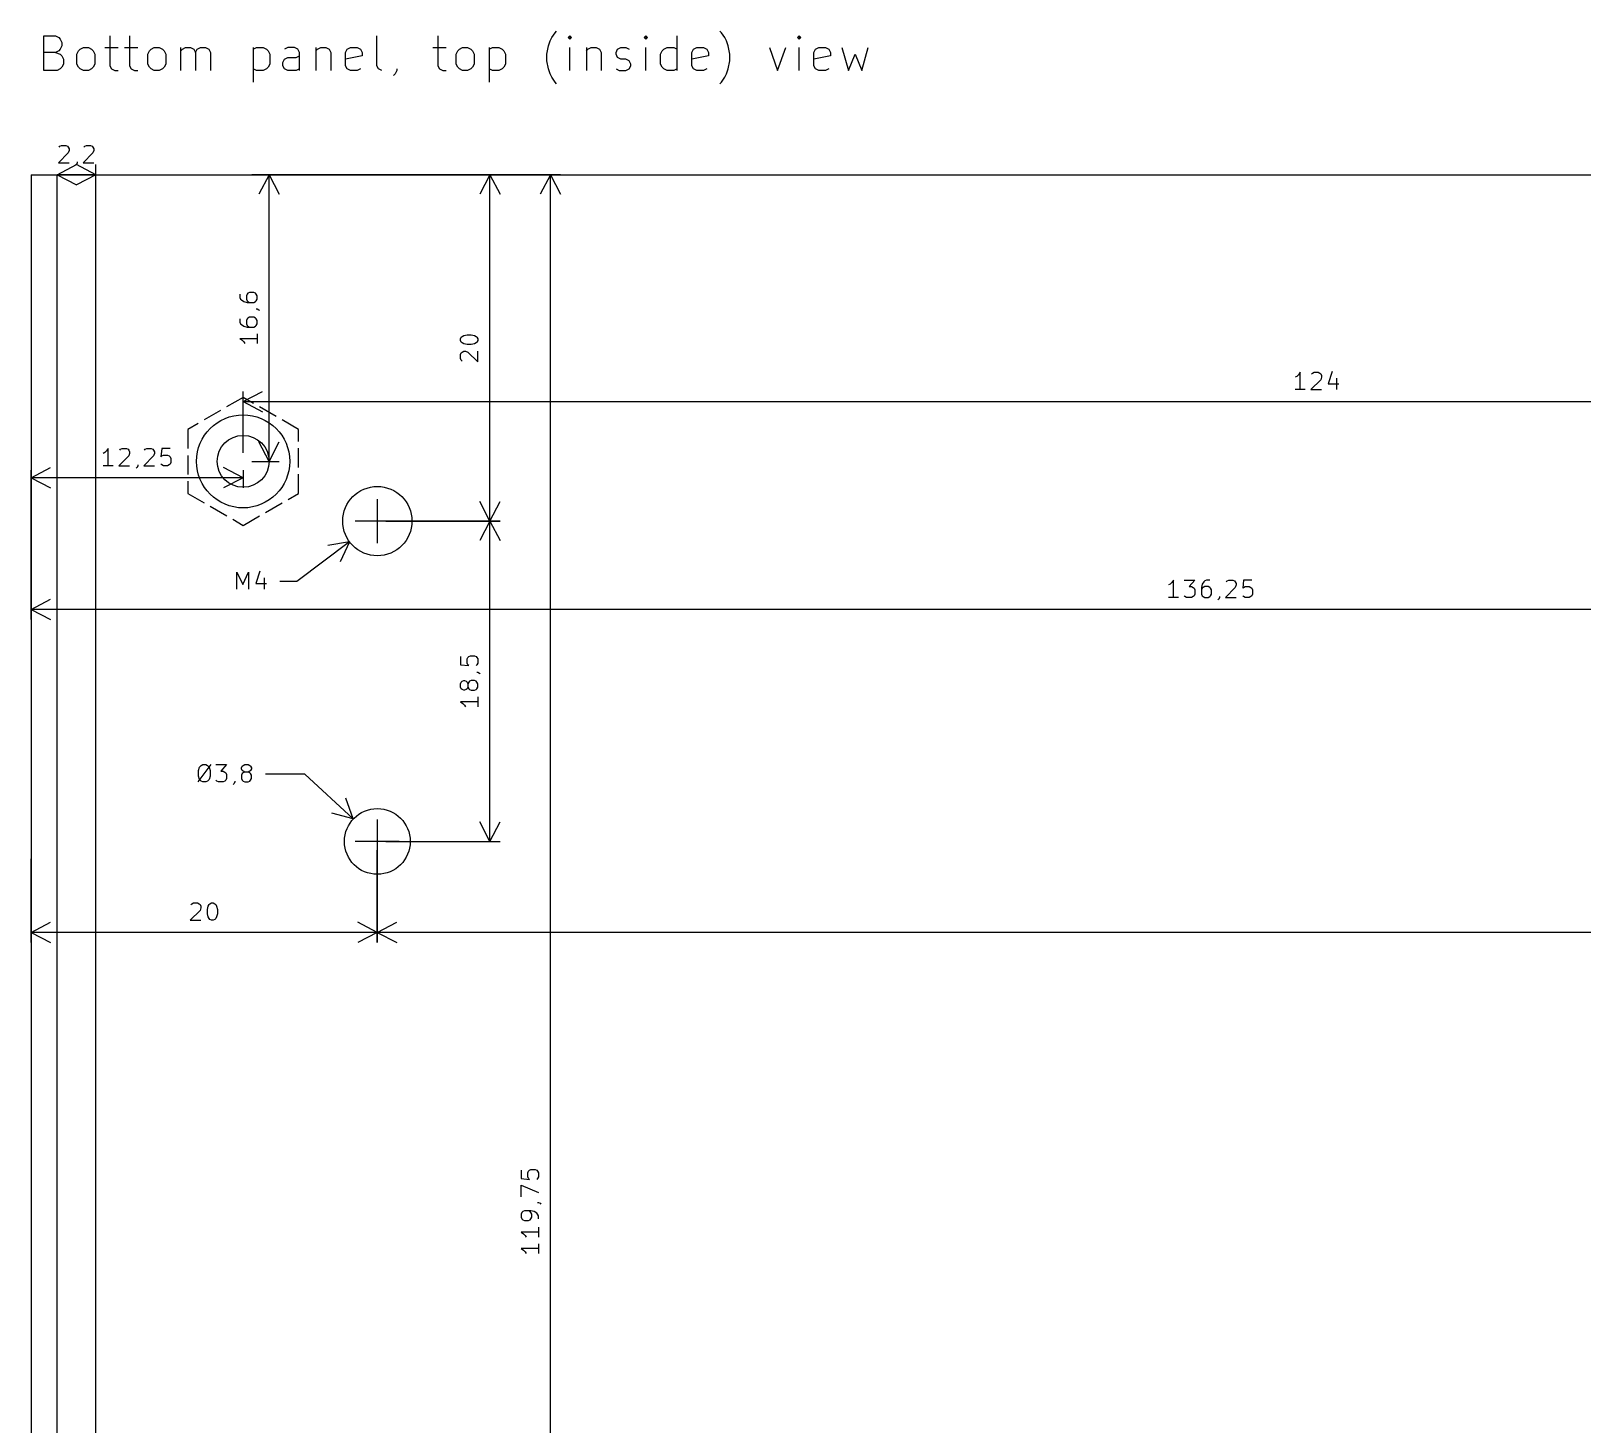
# Model space of a CAD drawing. Header units: millimetres. Extents: x 183 to 663, y -184 to 161.
# Drawn here: x 293.5 to 383.1, y -10.7 to 69.8 of the extents above; entities that cross this region are included whole.
import ezdxf

# ---------------------------------------------------------------- set-up
doc = ezdxf.new("R2010")
doc.units = ezdxf.units.MM
doc.layers.add('User.3', color=254, linetype='CONTINUOUS', true_color=0xb4dbd2)
doc.layers.add('User.4', color=57, linetype='CONTINUOUS', true_color=0x484848)

msp = doc.modelspace()

# ---------------------------------------------------------------- linework, layer by layer
at = {"layer": 'User.3', "linetype": 'CONTINUOUS'}
for p, q in [((294.239347, 67.515561), (294.239347, 69.515561)), ((294.239347, 69.515561), (294.906014, 69.515561)), ((294.906014, 69.515561), (295.09649, 69.420323)), ((295.09649, 69.420323), (295.191728, 69.325085)), ((295.191728, 69.325085), (295.286966, 69.134609)), ((295.286966, 69.134609), (295.286966, 68.944133)), ((298.048871, 69.515561), (298.048871, 67.801276)), ((299.191728, 69.515561), (299.191728, 67.801276)), ((313.477444, 67.801276), (313.477444, 69.515561)), ((317.001254, 69.515561), (317.001254, 67.801276)), ((323.382207, 68.944133), (323.477445, 69.229847)), ((323.477445, 69.229847), (323.572683, 69.420323)), ((323.572683, 69.420323), (323.763159, 69.706038)), ((323.763159, 69.706038), (323.858398, 69.801276)), ((324.620302, 69.515561), (324.525064, 69.420323)), ((324.525064, 69.420323), (324.620302, 69.325085)), ((324.71554, 69.420323), (324.620302, 69.515561)), ((324.620302, 69.515561), (324.620302, 69.325085)), ((324.620302, 69.325085), (324.71554, 69.420323)), ((329.001255, 69.515561), (328.906017, 69.420323)), ((328.906017, 69.420323), (329.001255, 69.325085)), ((329.096493, 69.420323), (329.001255, 69.515561)), ((329.001255, 69.515561), (329.001255, 69.325085)), ((329.001255, 69.325085), (329.096493, 69.420323)), ((330.810779, 67.515561), (330.810779, 69.515561)), ((333.382208, 69.706038), (333.28697, 69.801276)), ((333.572684, 69.420323), (333.382208, 69.706038)), ((333.667922, 69.229847), (333.572684, 69.420323)), ((333.76316, 68.944133), (333.667922, 69.229847)), ((337.858399, 69.515561), (337.763161, 69.420323)), ((337.763161, 69.420323), (337.858399, 69.325085)), ((337.953637, 69.420323), (337.858399, 69.515561)), ((337.858399, 69.515561), (337.858399, 69.325085)), ((337.858399, 69.325085), (337.953637, 69.420323)), ((294.906014, 68.56318), (294.239347, 68.56318)), ((295.09649, 68.658419), (294.906014, 68.56318)), ((294.906014, 68.56318), (295.191728, 68.467942)), ((295.191728, 68.753657), (295.09649, 68.658419)), ((295.286966, 68.944133), (295.191728, 68.753657)), ((295.191728, 68.467942), (295.286966, 68.372704)), ((295.286966, 68.372704), (295.382204, 68.182228)), ((295.382204, 68.182228), (295.382204, 67.896514)), ((296.144109, 68.467942), (296.239347, 68.658419)), ((296.144109, 67.896514), (296.144109, 68.467942)), ((296.239347, 68.658419), (296.334585, 68.753657)), ((296.334585, 68.753657), (296.525061, 68.848895)), ((296.525061, 68.848895), (296.810776, 68.848895)), ((296.810776, 68.848895), (297.001252, 68.753657)), ((297.001252, 68.753657), (297.09649, 68.658419)), ((297.09649, 68.658419), (297.191728, 68.467942)), ((297.191728, 68.467942), (297.191728, 67.896514)), ((297.763157, 68.848895), (298.525061, 68.848895)), ((298.906014, 68.848895), (299.667918, 68.848895)), ((300.239347, 68.467942), (300.334585, 68.658419)), ((300.239347, 67.896514), (300.239347, 68.467942)), ((300.334585, 68.658419), (300.429823, 68.753657)), ((300.429823, 68.753657), (300.620299, 68.848895)), ((300.620299, 68.848895), (300.906014, 68.848895)), ((300.906014, 68.848895), (301.09649, 68.753657)), ((301.09649, 68.753657), (301.191728, 68.658419)), ((301.191728, 68.658419), (301.286966, 68.467942)), ((301.286966, 68.467942), (301.286966, 67.896514)), ((302.144109, 67.515561), (302.144109, 68.848895)), ((302.144109, 68.658419), (302.239347, 68.753657)), ((302.239347, 68.753657), (302.429823, 68.848895)), ((302.429823, 68.848895), (302.715538, 68.848895)), ((302.715538, 68.848895), (302.906014, 68.753657)), ((302.906014, 68.753657), (303.001252, 68.56318)), ((303.001252, 68.56318), (303.09649, 68.753657)), ((303.001252, 68.56318), (303.001252, 67.515561)), ((303.09649, 68.753657), (303.286966, 68.848895)), ((303.286966, 68.848895), (303.57268, 68.848895)), ((303.57268, 68.848895), (303.763157, 68.753657)), ((303.763157, 68.753657), (303.858395, 68.56318)), ((303.858395, 68.56318), (303.858395, 67.515561)), ((306.334586, 68.848895), (306.334586, 66.848895)), ((306.334586, 68.753657), (306.525062, 68.848895)), ((306.525062, 68.848895), (306.906015, 68.848895)), ((306.906015, 68.848895), (307.096491, 68.753657)), ((307.096491, 68.753657), (307.191729, 68.658419)), ((307.191729, 68.658419), (307.286967, 68.467942)), ((307.286967, 68.467942), (307.286967, 67.896514)), ((308.048872, 67.991752), (308.14411, 68.182228)), ((308.334586, 68.848895), (308.14411, 68.753657)), ((308.14411, 68.182228), (308.334586, 68.277466)), ((308.715539, 68.848895), (308.334586, 68.848895)), ((308.334586, 68.277466), (308.810777, 68.277466)), ((308.906015, 68.753657), (308.715539, 68.848895)), ((308.810777, 68.277466), (309.001253, 68.372704)), ((309.001253, 68.56318), (308.906015, 68.753657)), ((309.001253, 67.515561), (309.001253, 68.56318)), ((309.953634, 68.848895), (309.953634, 67.515561)), ((309.953634, 68.658419), (310.048872, 68.753657)), ((310.048872, 68.753657), (310.239348, 68.848895)), ((310.239348, 68.848895), (310.525063, 68.848895)), ((310.525063, 68.848895), (310.715539, 68.753657)), ((310.715539, 68.753657), (310.810777, 68.56318)), ((310.810777, 68.56318), (310.810777, 67.515561)), ((311.66792, 68.56318), (311.763158, 68.753657)), ((311.66792, 67.801276), (311.66792, 68.56318)), ((312.620301, 68.372704), (311.66792, 68.182228)), ((311.763158, 68.753657), (311.953634, 68.848895)), ((311.953634, 68.848895), (312.334587, 68.848895)), ((312.334587, 68.848895), (312.525063, 68.753657)), ((312.525063, 68.753657), (312.620301, 68.56318)), ((312.620301, 68.56318), (312.620301, 68.372704)), ((316.71554, 68.848895), (317.477444, 68.848895)), ((318.048873, 68.467942), (318.144111, 68.658419)), ((318.048873, 67.896514), (318.048873, 68.467942)), ((318.144111, 68.658419), (318.239349, 68.753657)), ((318.239349, 68.753657), (318.429825, 68.848895)), ((318.429825, 68.848895), (318.71554, 68.848895)), ((318.71554, 68.848895), (318.906016, 68.753657)), ((318.906016, 68.753657), (319.001254, 68.658419)), ((319.001254, 68.658419), (319.096492, 68.467942)), ((319.096492, 68.467942), (319.096492, 67.896514)), ((319.953635, 68.848895), (319.953635, 66.848895)), ((319.953635, 68.753657), (320.144111, 68.848895)), ((320.144111, 68.848895), (320.525064, 68.848895)), ((320.525064, 68.848895), (320.71554, 68.753657)), ((320.71554, 68.753657), (320.810778, 68.658419)), ((320.810778, 68.658419), (320.906016, 68.467942)), ((320.906016, 68.467942), (320.906016, 67.896514)), ((323.286969, 68.467942), (323.382207, 68.944133)), ((323.286969, 68.08699), (323.286969, 68.467942)), ((324.620302, 67.515561), (324.620302, 68.848895)), ((325.572683, 68.848895), (325.572683, 67.515561)), ((325.572683, 68.658419), (325.667921, 68.753657)), ((325.667921, 68.753657), (325.858397, 68.848895)), ((325.858397, 68.848895), (326.144112, 68.848895)), ((326.144112, 68.848895), (326.334588, 68.753657)), ((326.334588, 68.753657), (326.429826, 68.56318)), ((326.429826, 68.56318), (326.429826, 67.515561)), ((327.286969, 68.56318), (327.382207, 68.753657)), ((327.286969, 68.467942), (327.286969, 68.56318)), ((327.382207, 68.277466), (327.286969, 68.467942)), ((327.382207, 68.753657), (327.572683, 68.848895)), ((327.572683, 68.182228), (327.382207, 68.277466)), ((327.572683, 68.848895), (327.858397, 68.848895)), ((327.858397, 68.182228), (327.572683, 68.182228)), ((327.858397, 68.848895), (328.048874, 68.753657)), ((328.048874, 68.08699), (327.858397, 68.182228)), ((329.001255, 67.515561), (329.001255, 68.848895)), ((329.858398, 68.467942), (329.953636, 68.658419)), ((329.858398, 67.896514), (329.858398, 68.467942)), ((329.953636, 68.658419), (330.048874, 68.753657)), ((330.048874, 68.753657), (330.23935, 68.848895)), ((330.23935, 68.848895), (330.620303, 68.848895)), ((330.620303, 68.848895), (330.810779, 68.753657)), ((331.667922, 68.56318), (331.76316, 68.753657)), ((331.667922, 67.801276), (331.667922, 68.56318)), ((332.620303, 68.372704), (331.667922, 68.182228)), ((331.76316, 68.753657), (331.953636, 68.848895)), ((331.953636, 68.848895), (332.334589, 68.848895)), ((332.334589, 68.848895), (332.525065, 68.753657)), ((332.525065, 68.753657), (332.620303, 68.56318)), ((332.620303, 68.56318), (332.620303, 68.372704)), ((333.858398, 68.467942), (333.76316, 68.944133)), ((333.858398, 68.08699), (333.858398, 68.467942)), ((336.144113, 68.848895), (336.620303, 67.515561)), ((336.620303, 67.515561), (337.096494, 68.848895)), ((337.858399, 67.515561), (337.858399, 68.848895)), ((338.715542, 68.56318), (338.81078, 68.753657)), ((338.715542, 67.801276), (338.715542, 68.56318)), ((339.667923, 68.372704), (338.715542, 68.182228)), ((338.81078, 68.753657), (339.001256, 68.848895)), ((339.001256, 68.848895), (339.382209, 68.848895)), ((339.382209, 68.848895), (339.572685, 68.753657)), ((339.572685, 68.753657), (339.667923, 68.56318)), ((339.667923, 68.56318), (339.667923, 68.372704)), ((340.33459, 68.848895), (340.715542, 67.515561)), ((340.715542, 67.515561), (341.096495, 68.467942)), ((341.096495, 68.467942), (341.477447, 67.515561)), ((341.477447, 67.515561), (341.858399, 68.848895)), ((295.001252, 67.515561), (294.239347, 67.515561)), ((295.191728, 67.6108), (295.001252, 67.515561)), ((295.286966, 67.706038), (295.191728, 67.6108)), ((295.382204, 67.896514), (295.286966, 67.706038)), ((296.239347, 67.706038), (296.144109, 67.896514)), ((296.334585, 67.6108), (296.239347, 67.706038)), ((296.525061, 67.515561), (296.334585, 67.6108)), ((296.810776, 67.515561), (296.525061, 67.515561)), ((297.001252, 67.6108), (296.810776, 67.515561)), ((297.09649, 67.706038), (297.001252, 67.6108)), ((297.191728, 67.896514), (297.09649, 67.706038)), ((298.048871, 67.801276), (298.144109, 67.6108)), ((298.144109, 67.6108), (298.334585, 67.515561)), ((298.334585, 67.515561), (298.525061, 67.515561)), ((299.191728, 67.801276), (299.286966, 67.6108)), ((299.286966, 67.6108), (299.477442, 67.515561)), ((299.477442, 67.515561), (299.667918, 67.515561)), ((300.334585, 67.706038), (300.239347, 67.896514)), ((300.429823, 67.6108), (300.334585, 67.706038)), ((300.620299, 67.515561), (300.429823, 67.6108)), ((300.906014, 67.515561), (300.620299, 67.515561)), ((301.09649, 67.6108), (300.906014, 67.515561)), ((301.191728, 67.706038), (301.09649, 67.6108)), ((301.286966, 67.896514), (301.191728, 67.706038)), ((306.525062, 67.515561), (306.334586, 67.6108)), ((306.906015, 67.515561), (306.525062, 67.515561)), ((307.096491, 67.6108), (306.906015, 67.515561)), ((307.191729, 67.706038), (307.096491, 67.6108)), ((307.286967, 67.896514), (307.191729, 67.706038)), ((308.048872, 67.801276), (308.048872, 67.991752)), ((308.14411, 67.6108), (308.048872, 67.801276)), ((308.334586, 67.515561), (308.14411, 67.6108)), ((308.810777, 67.515561), (308.334586, 67.515561)), ((309.001253, 67.6108), (308.810777, 67.515561)), ((311.763158, 67.6108), (311.66792, 67.801276)), ((311.953634, 67.515561), (311.763158, 67.6108)), ((312.334587, 67.515561), (311.953634, 67.515561)), ((312.525063, 67.6108), (312.334587, 67.515561)), ((313.572682, 67.6108), (313.477444, 67.801276)), ((313.763158, 67.515561), (313.572682, 67.6108)), ((314.525063, 67.325085), (314.429825, 67.229847)), ((314.620301, 67.515561), (314.525063, 67.325085)), ((314.620301, 67.6108), (314.620301, 67.515561)), ((317.001254, 67.801276), (317.096492, 67.6108)), ((317.096492, 67.6108), (317.286968, 67.515561)), ((317.286968, 67.515561), (317.477444, 67.515561)), ((318.144111, 67.706038), (318.048873, 67.896514)), ((318.239349, 67.6108), (318.144111, 67.706038)), ((318.429825, 67.515561), (318.239349, 67.6108)), ((318.71554, 67.515561), (318.429825, 67.515561)), ((318.906016, 67.6108), (318.71554, 67.515561)), ((319.001254, 67.706038), (318.906016, 67.6108)), ((319.096492, 67.896514), (319.001254, 67.706038)), ((320.144111, 67.515561), (319.953635, 67.6108)), ((320.525064, 67.515561), (320.144111, 67.515561)), ((320.71554, 67.6108), (320.525064, 67.515561)), ((320.810778, 67.706038), (320.71554, 67.6108)), ((320.906016, 67.896514), (320.810778, 67.706038)), ((323.382207, 67.6108), (323.286969, 68.08699)), ((323.477445, 67.325085), (323.382207, 67.6108)), ((323.572683, 67.134609), (323.477445, 67.325085)), ((327.286969, 67.6108), (327.477445, 67.515561)), ((327.477445, 67.515561), (327.858397, 67.515561)), ((327.858397, 67.515561), (328.048874, 67.6108)), ((328.144112, 67.896514), (328.048874, 68.08699)), ((328.048874, 67.6108), (328.144112, 67.801276)), ((328.144112, 67.801276), (328.144112, 67.896514)), ((329.953636, 67.706038), (329.858398, 67.896514)), ((330.048874, 67.6108), (329.953636, 67.706038)), ((330.23935, 67.515561), (330.048874, 67.6108)), ((330.620303, 67.515561), (330.23935, 67.515561)), ((330.810779, 67.6108), (330.620303, 67.515561)), ((331.76316, 67.6108), (331.667922, 67.801276)), ((331.953636, 67.515561), (331.76316, 67.6108)), ((332.334589, 67.515561), (331.953636, 67.515561)), ((332.525065, 67.6108), (332.334589, 67.515561)), ((333.572684, 67.134609), (333.667922, 67.325085)), ((333.667922, 67.325085), (333.76316, 67.6108)), ((333.76316, 67.6108), (333.858398, 68.08699)), ((338.81078, 67.6108), (338.715542, 67.801276)), ((339.001256, 67.515561), (338.81078, 67.6108)), ((339.382209, 67.515561), (339.001256, 67.515561)), ((339.572685, 67.6108), (339.382209, 67.515561)), ((323.763159, 66.848895), (323.572683, 67.134609)), ((323.858398, 66.753657), (323.763159, 66.848895)), ((333.28697, 66.753657), (333.382208, 66.848895)), ((333.382208, 66.848895), (333.572684, 67.134609)), ((295.648809, 62.766609), (295.077381, 62.19518)), ((295.125, 63.099942), (295.172619, 63.147561)), ((295.172619, 63.147561), (295.267857, 63.19518)), ((295.267857, 63.19518), (295.505952, 63.19518)), ((295.505952, 63.19518), (295.60119, 63.147561)), ((295.60119, 63.147561), (295.648809, 63.099942)), ((295.648809, 63.099942), (295.696428, 63.004704)), ((295.696428, 62.909466), (295.648809, 62.766609)), ((295.696428, 63.004704), (295.696428, 62.909466)), ((297.07738, 62.766609), (296.505952, 62.19518)), ((296.553571, 63.099942), (296.60119, 63.147561)), ((296.60119, 63.147561), (296.696428, 63.19518)), ((296.696428, 63.19518), (296.934523, 63.19518)), ((296.934523, 63.19518), (297.029761, 63.147561)), ((297.029761, 63.147561), (297.07738, 63.099942)), ((297.07738, 63.099942), (297.124999, 63.004704)), ((297.124999, 62.909466), (297.07738, 62.766609)), ((297.124999, 63.004704), (297.124999, 62.909466)), ((295, 61.5), (296.126504, 62.086421)), ((295.077381, 62.19518), (295.696428, 62.19518)), ((296.125, 62.099942), (296.077381, 62.052323)), ((297.25, 61.5), (296.123496, 62.086421)), ((296.172619, 62.19518), (296.125, 62.099942)), ((296.172619, 62.2428), (296.172619, 62.19518)), ((296.505952, 62.19518), (297.124999, 62.19518)), ((297.25, -175), (297.25, 62.08642)), ((293.5, 61.5), (293.5, -178.5)), ((293.5, 61.5), (549, 61.5)), ((297.25, 61.5), (295, 61.5)), ((295, 61.5), (296.126504, 60.913579)), ((295, -178.5), (295, 61.5)), ((297.25, 61.5), (296.123496, 60.913579)), ((307.83642, 61.5), (306.25, 61.5)), ((324.08642, 61.5), (306.25, 61.5)), ((307.25, 61.5), (306.663579, 60.373496)), ((307.25, 44.95), (307.25, 61.5)), ((307.25, 61.5), (307.836421, 60.373496)), ((320.58642, 61.5), (314, 61.5)), ((320, 61.5), (319.413579, 60.373496)), ((320, 41.5), (320, 61.5)), ((320, 61.5), (320.586421, 60.373496)), ((323.5, 61.5), (322.913579, 60.373496)), ((323.5, -58.25), (323.5, 61.5)), ((323.5, 61.5), (324.086421, 60.373496)), ((306.126247, 54.70119), (306.031009, 54.653571)), ((306.364342, 54.70119), (306.126247, 54.70119)), ((306.45958, 54.653571), (306.364342, 54.70119)), ((305.554819, 54.605952), (305.554819, 54.415476)), ((305.554819, 54.415476), (305.602438, 54.320238)), ((305.602438, 54.320238), (305.650057, 54.272619)), ((305.650057, 54.272619), (305.792914, 54.177381)), ((305.792914, 54.177381), (305.98339, 54.129762)), ((305.98339, 54.605952), (305.935771, 54.510714)), ((305.935771, 54.510714), (305.935771, 54.320238)), ((305.935771, 54.320238), (305.98339, 54.225)), ((306.031009, 54.653571), (305.98339, 54.605952)), ((305.98339, 54.225), (306.031009, 54.177381)), ((305.98339, 54.129762), (306.364342, 54.129762)), ((306.031009, 54.177381), (306.126247, 54.129762)), ((306.364342, 54.129762), (306.45958, 54.177381)), ((306.5072, 54.605952), (306.45958, 54.653571)), ((306.45958, 54.177381), (306.5072, 54.225)), ((306.554819, 54.510714), (306.5072, 54.605952)), ((306.5072, 54.225), (306.554819, 54.320238)), ((306.554819, 54.320238), (306.554819, 54.510714)), ((305.554819, 53.177381), (305.554819, 52.986905)), ((305.554819, 52.986905), (305.602438, 52.891667)), ((305.602438, 52.891667), (305.650057, 52.844048)), ((305.98339, 53.177381), (305.935771, 53.082143)), ((305.935771, 53.082143), (305.935771, 52.891667)), ((305.935771, 52.891667), (305.98339, 52.796429)), ((306.031009, 53.225), (305.98339, 53.177381)), ((306.126247, 53.272619), (306.031009, 53.225)), ((306.364342, 53.272619), (306.126247, 53.272619)), ((306.45958, 53.225), (306.364342, 53.272619)), ((306.5072, 53.177381), (306.45958, 53.225)), ((306.5072, 53.74881), (306.554819, 53.74881)), ((306.554819, 53.082143), (306.5072, 53.177381)), ((306.5072, 52.796429), (306.554819, 52.891667)), ((306.554819, 53.74881), (306.650057, 53.701191)), ((306.554819, 52.891667), (306.554819, 53.082143)), ((306.650057, 53.701191), (306.697676, 53.653572)), ((306.554819, 52.034524), (305.554819, 52.034524)), ((305.554819, 52.034524), (305.697676, 51.939286)), ((305.650057, 52.844048), (305.792914, 52.74881)), ((305.792914, 52.74881), (305.98339, 52.701191)), ((305.98339, 52.796429), (306.031009, 52.74881)), ((305.98339, 52.701191), (306.364342, 52.701191)), ((306.031009, 52.74881), (306.126247, 52.701191)), ((306.364342, 52.701191), (306.45958, 52.74881)), ((306.45958, 52.74881), (306.5072, 52.796429)), ((306.554819, 52.320238), (306.554819, 51.74881)), ((318.304819, 52.023809), (318.352438, 52.119047)), ((318.304819, 51.928571), (318.304819, 52.023809)), ((318.352438, 52.119047), (318.400057, 52.166666)), ((318.400057, 52.166666), (318.495295, 52.214285)), ((318.495295, 52.214285), (318.685771, 52.261904)), ((318.685771, 52.261904), (318.923866, 52.261904)), ((318.923866, 52.261904), (319.114342, 52.214285)), ((319.114342, 52.214285), (319.20958, 52.166666)), ((319.20958, 52.166666), (319.2572, 52.119047)), ((319.2572, 52.119047), (319.304819, 52.023809)), ((319.304819, 52.023809), (319.304819, 51.928571)), ((305.697676, 51.939286), (305.792914, 51.844048)), ((305.792914, 51.844048), (305.840533, 51.74881)), ((318.352438, 51.833333), (318.304819, 51.928571)), ((318.304819, 51.119047), (318.352438, 51.214285)), ((318.304819, 50.880952), (318.304819, 51.119047)), ((318.400057, 51.785714), (318.352438, 51.833333)), ((318.352438, 51.214285), (318.400057, 51.261904)), ((318.495295, 51.738095), (318.400057, 51.785714)), ((318.400057, 51.261904), (318.495295, 51.309523)), ((318.685771, 51.690476), (318.495295, 51.738095)), ((318.495295, 51.309523), (318.590533, 51.309523)), ((318.590533, 51.309523), (318.73339, 51.261904)), ((318.923866, 51.690476), (318.685771, 51.690476)), ((318.73339, 51.261904), (319.304819, 50.690476)), ((319.114342, 51.738095), (318.923866, 51.690476)), ((319.20958, 51.785714), (319.114342, 51.738095)), ((319.2572, 51.833333), (319.20958, 51.785714)), ((319.304819, 51.928571), (319.2572, 51.833333)), ((319.304819, 50.690476), (319.304819, 51.309523)), ((318.352438, 50.785714), (318.304819, 50.880952)), ((318.400057, 50.738095), (318.352438, 50.785714)), ((366.607143, 49.857085), (366.511905, 49.809466)), ((366.702381, 49.952323), (366.607143, 49.857085)), ((366.797619, 50.09518), (366.702381, 49.952323)), ((366.797619, 49.09518), (366.797619, 50.09518)), ((367.988095, 49.666609), (367.416667, 49.09518)), ((367.464286, 49.999942), (367.511905, 50.047561)), ((367.511905, 50.047561), (367.607143, 50.09518)), ((367.607143, 50.09518), (367.845238, 50.09518)), ((367.845238, 50.09518), (367.940476, 50.047561)), ((367.940476, 50.047561), (367.988095, 49.999942)), ((367.988095, 49.999942), (368.035714, 49.904704)), ((368.035714, 49.809466), (367.988095, 49.666609)), ((368.035714, 49.904704), (368.035714, 49.809466)), ((368.654762, 50.1428), (368.416667, 49.428514)), ((368.416667, 49.428514), (369.035714, 49.428514)), ((368.892857, 49.761847), (368.892857, 49.09518)), ((305.75, 48.645042), (304.797372, 48.095042)), ((305.75, 48.4), (306.876504, 48.986421)), ((305.75, 45.45), (305.75, 48.98642)), ((306.351924, 48.297521), (305.75, 48.645042)), ((367.083333, 49.09518), (366.511905, 49.09518)), ((367.416667, 49.09518), (368.035714, 49.09518)), ((304.450962, 47.895042), (303.498334, 47.345042)), ((305.75, 48.4), (429.75, 48.4)), ((305.75, 48.4), (306.876504, 47.813579)), ((307.650962, 47.547521), (306.698334, 48.097521)), ((303.151924, 47.145042), (302.55, 46.797521)), ((302.55, 46.797521), (302.55, 45.697521)), ((308.95, 46.797521), (307.997372, 47.347521)), ((308.95, 46.102479), (308.95, 46.797521)), ((307.25, 44.95), (306.663579, 46.076504)), ((307.25, 44.95), (307.836421, 46.076504)), ((297.767857, 45.457085), (297.672619, 45.409466)), ((297.863095, 45.552323), (297.767857, 45.457085)), ((297.958333, 45.69518), (297.863095, 45.552323)), ((297.958333, 44.69518), (297.958333, 45.69518)), ((299.148809, 45.266609), (298.577381, 44.69518)), ((298.625, 45.599942), (298.672619, 45.647561)), ((298.672619, 45.647561), (298.767857, 45.69518)), ((298.767857, 45.69518), (299.005952, 45.69518)), ((299.005952, 45.69518), (299.10119, 45.647561)), ((299.10119, 45.647561), (299.148809, 45.599942)), ((299.148809, 45.599942), (299.196428, 45.504704)), ((299.196428, 45.409466), (299.148809, 45.266609)), ((299.196428, 45.504704), (299.196428, 45.409466)), ((300.57738, 45.266609), (300.005952, 44.69518)), ((300.053571, 45.599942), (300.10119, 45.647561)), ((300.10119, 45.647561), (300.196428, 45.69518)), ((300.196428, 45.69518), (300.434523, 45.69518)), ((300.434523, 45.69518), (300.529761, 45.647561)), ((300.529761, 45.647561), (300.57738, 45.599942)), ((300.57738, 45.599942), (300.624999, 45.504704)), ((300.624999, 45.409466), (300.57738, 45.266609)), ((300.624999, 45.504704), (300.624999, 45.409466)), ((301.053571, 45.69518), (301.005952, 45.21899)), ((301.005952, 45.21899), (301.053571, 45.266609)), ((301.529761, 45.69518), (301.053571, 45.69518)), ((301.053571, 45.266609), (301.148809, 45.314228)), ((301.148809, 45.314228), (301.386904, 45.314228)), ((301.386904, 45.314228), (301.482142, 45.266609)), ((301.482142, 45.266609), (301.529761, 45.21899)), ((301.529761, 45.21899), (301.57738, 45.123752)), ((301.57738, 44.885657), (301.529761, 44.790419)), ((301.57738, 45.123752), (301.57738, 44.885657)), ((302.55, 45.297521), (302.55, 44.197521)), ((306.25, 44.95), (307.83642, 44.95)), ((308.95, 44.602479), (308.95, 45.702479)), ((293.5, 44), (294.626504, 44.586421)), ((293.5, 43.41358), (293.5, 44.45)), ((293.5, 35.81358), (293.5, 44.45)), ((305.75, 44), (293.5, 44)), ((293.5, 44), (294.626504, 43.413579)), ((298.244047, 44.69518), (297.672619, 44.69518)), ((298.577381, 44.69518), (299.196428, 44.69518)), ((299.625, 44.599942), (299.577381, 44.552323)), ((299.672619, 44.69518), (299.625, 44.599942)), ((299.672619, 44.7428), (299.672619, 44.69518)), ((300.005952, 44.69518), (300.624999, 44.69518)), ((301.053571, 44.7428), (301.005952, 44.790419)), ((301.148809, 44.69518), (301.053571, 44.7428)), ((301.386904, 44.69518), (301.148809, 44.69518)), ((301.482142, 44.7428), (301.386904, 44.69518)), ((301.529761, 44.790419), (301.482142, 44.7428)), ((305.75, 44), (304.623496, 44.586421)), ((305.75, 44), (304.623496, 43.413579)), ((305.75, 44.45), (305.75, 43.41358)), ((308.95, 43.102479), (308.95, 44.202479)), ((302.55, 43.797521), (302.55, 43.102479)), ((302.55, 43.102479), (303.502628, 42.552479)), ((308.348076, 42.754958), (308.95, 43.102479)), ((303.849038, 42.352479), (304.801666, 41.802479)), ((307.049038, 42.004958), (308.001666, 42.554958)), ((313.5, 42.77), (313.5, 40.23)), ((320, 41.5), (319.413579, 42.626504)), ((320, 41.5), (320.586421, 42.626504)), ((305.148076, 41.602479), (305.75, 41.254958)), ((305.75, 41.254958), (306.702628, 41.804958)), ((314.77, 41.5), (312.23, 41.5)), ((320.58642, 41.5), (314, 41.5)), ((314, 41.5), (320.58642, 41.5)), ((320, 41.5), (319.413579, 40.373496)), ((320, 23), (320, 41.5)), ((320, 41.5), (320.586421, 40.373496)), ((311.9, 40.3), (308.852, 38.014)), ((311.9, 40.3), (310.646945, 40.093234)), ((311.9, 40.3), (311.350649, 39.154961)), ((305.390476, 37.55918), (305.390476, 38.55918)), ((305.390476, 38.55918), (305.723809, 37.844895)), ((305.723809, 37.844895), (306.057142, 38.55918)), ((306.057142, 38.55918), (306.057142, 37.55918)), ((306.723809, 38.6068), (306.485714, 37.892514)), ((306.485714, 37.892514), (307.104761, 37.892514)), ((306.961904, 38.225847), (306.961904, 37.55918)), ((308.852, 38.014), (307.872619, 38.014)), ((359.291667, 37.857085), (359.196429, 37.809466)), ((359.386905, 37.952323), (359.291667, 37.857085)), ((359.482143, 38.09518), (359.386905, 37.952323)), ((359.482143, 37.09518), (359.482143, 38.09518)), ((360.101191, 38.09518), (360.720238, 38.09518)), ((360.720238, 38.09518), (360.386905, 37.714228)), ((360.386905, 37.714228), (360.529762, 37.714228)), ((360.529762, 37.714228), (360.625, 37.666609)), ((360.625, 37.666609), (360.672619, 37.61899)), ((361.14881, 37.857085), (361.101191, 37.666609)), ((361.101191, 37.666609), (361.101191, 37.285657)), ((361.244048, 37.999942), (361.14881, 37.857085)), ((361.196429, 37.666609), (361.14881, 37.61899)), ((361.291667, 37.714228), (361.196429, 37.666609)), ((361.291667, 38.047561), (361.244048, 37.999942)), ((361.386905, 38.09518), (361.291667, 38.047561)), ((361.482143, 37.714228), (361.291667, 37.714228)), ((361.577381, 38.09518), (361.386905, 38.09518)), ((361.577381, 37.666609), (361.482143, 37.714228)), ((361.625, 37.61899), (361.577381, 37.666609)), ((363.053571, 37.666609), (362.482143, 37.09518)), ((362.529762, 37.999942), (362.577381, 38.047561)), ((362.577381, 38.047561), (362.672619, 38.09518)), ((362.672619, 38.09518), (362.910714, 38.09518)), ((362.910714, 38.09518), (363.005952, 38.047561)), ((363.005952, 38.047561), (363.053571, 37.999942)), ((363.053571, 37.999942), (363.10119, 37.904704)), ((363.10119, 37.809466), (363.053571, 37.666609)), ((363.10119, 37.904704), (363.10119, 37.809466)), ((363.529762, 38.09518), (363.482143, 37.61899)), ((363.482143, 37.61899), (363.529762, 37.666609)), ((364.005952, 38.09518), (363.529762, 38.09518)), ((363.529762, 37.666609), (363.625, 37.714228)), ((363.625, 37.714228), (363.863095, 37.714228)), ((363.863095, 37.714228), (363.958333, 37.666609)), ((363.958333, 37.666609), (364.005952, 37.61899)), ((293.5, 36.4), (294.626504, 36.986421)), ((359.767857, 37.09518), (359.196429, 37.09518)), ((360.14881, 37.1428), (360.101191, 37.190419)), ((360.244048, 37.09518), (360.14881, 37.1428)), ((360.529762, 37.09518), (360.244048, 37.09518)), ((360.625, 37.1428), (360.529762, 37.09518)), ((360.672619, 37.190419), (360.625, 37.1428)), ((360.672619, 37.61899), (360.720238, 37.523752)), ((360.720238, 37.285657), (360.672619, 37.190419)), ((360.720238, 37.523752), (360.720238, 37.285657)), ((361.14881, 37.61899), (361.101191, 37.523752)), ((361.101191, 37.285657), (361.14881, 37.190419)), ((361.14881, 37.190419), (361.196429, 37.1428)), ((361.196429, 37.1428), (361.291667, 37.09518)), ((361.291667, 37.09518), (361.482143, 37.09518)), ((361.482143, 37.09518), (361.577381, 37.1428)), ((361.577381, 37.1428), (361.625, 37.190419)), ((361.672619, 37.523752), (361.625, 37.61899)), ((361.625, 37.190419), (361.672619, 37.285657)), ((361.672619, 37.285657), (361.672619, 37.523752)), ((362.101191, 36.999942), (362.053572, 36.952323)), ((362.14881, 37.09518), (362.101191, 36.999942)), ((362.14881, 37.1428), (362.14881, 37.09518)), ((362.482143, 37.09518), (363.10119, 37.09518)), ((363.529762, 37.1428), (363.482143, 37.190419)), ((363.625, 37.09518), (363.529762, 37.1428)), ((363.863095, 37.09518), (363.625, 37.09518)), ((363.958333, 37.1428), (363.863095, 37.09518)), ((364.005952, 37.190419), (363.958333, 37.1428)), ((364.005952, 37.61899), (364.053571, 37.523752)), ((364.053571, 37.285657), (364.005952, 37.190419)), ((364.053571, 37.523752), (364.053571, 37.285657)), ((429.75, 36.4), (293.5, 36.4)), ((293.5, 36.4), (294.626504, 35.813579)), ((318.304819, 33.678571), (318.304819, 33.202381)), ((318.304819, 33.202381), (318.781009, 33.154762)), ((318.685771, 33.535714), (318.73339, 33.630952)), ((318.685771, 33.297619), (318.685771, 33.535714)), ((318.73339, 33.202381), (318.685771, 33.297619)), ((318.73339, 33.630952), (318.781009, 33.678571)), ((318.781009, 33.154762), (318.73339, 33.202381)), ((318.781009, 33.678571), (318.876247, 33.72619)), ((318.876247, 33.72619), (319.114342, 33.72619)), ((319.114342, 33.72619), (319.20958, 33.678571)), ((319.20958, 33.678571), (319.2572, 33.630952)), ((319.2572, 33.202381), (319.20958, 33.154762)), ((319.2572, 33.630952), (319.304819, 33.535714)), ((319.304819, 33.297619), (319.2572, 33.202381)), ((319.304819, 33.535714), (319.304819, 33.297619)), ((318.400057, 32.25), (318.495295, 32.297619)), ((318.495295, 32.297619), (318.542914, 32.297619)), ((318.542914, 32.297619), (318.638152, 32.25)), ((318.923866, 32.297619), (318.828628, 32.25)), ((319.114342, 32.297619), (318.923866, 32.297619)), ((319.20958, 32.25), (319.114342, 32.297619)), ((319.2572, 32.77381), (319.304819, 32.77381)), ((319.304819, 32.77381), (319.400057, 32.726191)), ((319.400057, 32.726191), (319.447676, 32.678572)), ((318.304819, 32.107143), (318.352438, 32.202381)), ((318.304819, 31.916667), (318.304819, 32.107143)), ((318.352438, 31.821429), (318.304819, 31.916667)), ((318.352438, 32.202381), (318.400057, 32.25)), ((318.400057, 31.77381), (318.352438, 31.821429)), ((318.495295, 31.726191), (318.400057, 31.77381)), ((318.542914, 31.726191), (318.495295, 31.726191)), ((318.638152, 31.77381), (318.542914, 31.726191)), ((318.638152, 32.25), (318.685771, 32.202381)), ((318.685771, 31.821429), (318.638152, 31.77381)), ((318.685771, 32.202381), (318.73339, 32.107143)), ((318.73339, 31.916667), (318.685771, 31.821429)), ((318.781009, 32.202381), (318.73339, 32.107143)), ((318.73339, 32.107143), (318.73339, 31.916667)), ((318.73339, 31.916667), (318.781009, 31.821429)), ((318.828628, 32.25), (318.781009, 32.202381)), ((318.781009, 31.821429), (318.828628, 31.77381)), ((318.828628, 31.77381), (318.923866, 31.726191)), ((318.923866, 31.726191), (319.114342, 31.726191)), ((319.114342, 31.726191), (319.20958, 31.77381)), ((319.2572, 32.202381), (319.20958, 32.25)), ((319.20958, 31.77381), (319.2572, 31.821429)), ((319.304819, 32.107143), (319.2572, 32.202381)), ((319.2572, 31.821429), (319.304819, 31.916667)), ((319.304819, 31.916667), (319.304819, 32.107143)), ((319.304819, 31.059524), (318.304819, 31.059524)), ((318.304819, 31.059524), (318.447676, 30.964286)), ((318.447676, 30.964286), (318.542914, 30.869048)), ((318.542914, 30.869048), (318.590533, 30.77381)), ((319.304819, 31.345238), (319.304819, 30.77381)), ((303.890476, 27.437699), (303.128572, 26.437699)), ((303.176191, 27.104366), (303.22381, 27.294842)), ((303.176191, 26.771033), (303.176191, 27.104366)), ((303.22381, 27.294842), (303.319048, 27.39008)), ((303.319048, 27.39008), (303.414286, 27.437699)), ((303.414286, 27.437699), (303.604762, 27.437699)), ((303.604762, 27.437699), (303.7, 27.39008)), ((303.7, 27.39008), (303.795238, 27.294842)), ((303.795238, 27.294842), (303.842857, 27.104366)), ((303.842857, 27.104366), (303.842857, 26.771033)), ((304.176191, 27.437699), (304.795238, 27.437699)), ((304.795238, 27.437699), (304.461905, 27.056747)), ((304.461905, 27.056747), (304.604762, 27.056747)), ((304.604762, 27.056747), (304.7, 27.009128)), ((304.7, 27.009128), (304.747619, 26.961509)), ((304.747619, 26.961509), (304.795238, 26.866271)), ((305.652381, 27.247223), (305.7, 27.342461)), ((305.652381, 27.199604), (305.652381, 27.247223)), ((305.7, 27.104366), (305.652381, 27.199604)), ((305.7, 26.91389), (305.652381, 26.818652)), ((305.7, 27.342461), (305.747619, 27.39008)), ((305.747619, 27.056747), (305.7, 27.104366)), ((305.747619, 26.961509), (305.7, 26.91389)), ((305.747619, 27.39008), (305.842857, 27.437699)), ((305.842857, 27.009128), (305.747619, 27.056747)), ((305.842857, 27.009128), (305.747619, 26.961509)), ((305.842857, 27.437699), (306.033333, 27.437699)), ((306.033333, 27.009128), (305.842857, 27.009128)), ((306.033333, 27.437699), (306.128571, 27.39008)), ((306.128571, 27.056747), (306.033333, 27.009128)), ((306.128571, 26.961509), (306.033333, 27.009128)), ((306.128571, 27.39008), (306.17619, 27.342461)), ((306.17619, 27.104366), (306.128571, 27.056747)), ((306.17619, 26.91389), (306.128571, 26.961509)), ((306.17619, 27.342461), (306.223809, 27.247223)), ((306.223809, 27.199604), (306.17619, 27.104366)), ((306.223809, 26.818652), (306.17619, 26.91389)), ((306.223809, 27.247223), (306.223809, 27.199604)), ((309.308057, 26.892519), (307.039286, 26.892519)), ((312.1, 24.3), (309.308057, 26.892519)), ((303.22381, 26.580557), (303.176191, 26.771033)), ((303.319048, 26.485319), (303.22381, 26.580557)), ((303.414286, 26.437699), (303.319048, 26.485319)), ((303.604762, 26.437699), (303.414286, 26.437699)), ((303.7, 26.485319), (303.604762, 26.437699)), ((303.795238, 26.580557), (303.7, 26.485319)), ((303.842857, 26.771033), (303.795238, 26.580557)), ((304.22381, 26.485319), (304.176191, 26.532938)), ((304.319048, 26.437699), (304.22381, 26.485319)), ((304.604762, 26.437699), (304.319048, 26.437699)), ((304.7, 26.485319), (304.604762, 26.437699)), ((304.747619, 26.532938), (304.7, 26.485319)), ((304.795238, 26.628176), (304.747619, 26.532938)), ((304.795238, 26.866271), (304.795238, 26.628176)), ((305.22381, 26.342461), (305.176191, 26.294842)), ((305.271429, 26.437699), (305.22381, 26.342461)), ((305.271429, 26.485319), (305.271429, 26.437699)), ((305.652381, 26.818652), (305.652381, 26.628176)), ((305.652381, 26.628176), (305.7, 26.532938)), ((305.7, 26.532938), (305.747619, 26.485319)), ((305.747619, 26.485319), (305.842857, 26.437699)), ((305.842857, 26.437699), (306.033333, 26.437699)), ((306.033333, 26.437699), (306.128571, 26.485319)), ((306.128571, 26.485319), (306.17619, 26.532938)), ((306.17619, 26.532938), (306.223809, 26.628176)), ((306.223809, 26.628176), (306.223809, 26.818652)), ((312.1, 24.3), (311.673536, 25.496256)), ((312.1, 24.3), (310.875475, 24.636806)), ((313.5, 24.27), (313.5, 21.73)), ((320, 23), (319.413579, 24.126504)), ((320, 23), (320.586421, 24.126504)), ((314.77, 23), (312.23, 23)), ((313.5, 17.16358), (313.5, 22.5)), ((314, 23), (320.58642, 23)), ((293.5, 17.16358), (293.5, 22)), ((313.5, 22), (313.5, 17.16358)), ((303.261904, 19.016609), (302.690476, 18.44518)), ((302.738095, 19.349942), (302.785714, 19.397561)), ((302.785714, 19.397561), (302.880952, 19.44518)), ((302.880952, 19.44518), (303.119047, 19.44518)), ((303.119047, 19.44518), (303.214285, 19.397561)), ((303.214285, 19.397561), (303.261904, 19.349942)), ((303.261904, 19.349942), (303.309523, 19.254704)), ((303.309523, 19.159466), (303.261904, 19.016609)), ((303.309523, 19.254704), (303.309523, 19.159466)), ((303.690476, 19.064228), (303.738095, 19.254704)), ((303.690476, 18.826133), (303.690476, 19.064228)), ((303.738095, 18.635657), (303.690476, 18.826133)), ((303.738095, 19.254704), (303.785714, 19.349942)), ((303.785714, 19.349942), (303.833333, 19.397561)), ((303.833333, 19.397561), (303.928571, 19.44518)), ((303.928571, 19.44518), (304.023809, 19.44518)), ((304.023809, 19.44518), (304.119047, 19.397561)), ((304.119047, 19.397561), (304.166666, 19.349942)), ((304.166666, 19.349942), (304.214285, 19.254704)), ((304.214285, 19.254704), (304.261904, 19.064228)), ((304.261904, 18.826133), (304.214285, 18.635657)), ((304.261904, 19.064228), (304.261904, 18.826133)), ((293.5, 17.75), (294.626504, 18.336421)), ((302.690476, 18.44518), (303.309523, 18.44518)), ((303.785714, 18.540419), (303.738095, 18.635657)), ((303.833333, 18.4928), (303.785714, 18.540419)), ((303.928571, 18.44518), (303.833333, 18.4928)), ((304.023809, 18.44518), (303.928571, 18.44518)), ((304.119047, 18.4928), (304.023809, 18.44518)), ((304.166666, 18.540419), (304.119047, 18.4928)), ((304.214285, 18.635657), (304.166666, 18.540419)), ((313.5, 17.75), (312.373496, 18.336421)), ((313.5, 17.75), (314.626504, 18.336421)), ((313.5, 17.75), (293.5, 17.75)), ((293.5, 17.75), (294.626504, 17.163579)), ((313.5, 17.75), (312.373496, 17.163579)), ((529, 17.75), (313.5, 17.75)), ((313.5, 17.75), (314.626504, 17.163579)), ((321.804819, 4.005952), (321.804819, 3.529762)), ((322.185771, 3.863095), (322.23339, 3.958333)), ((322.185771, 3.625), (322.185771, 3.863095)), ((322.23339, 3.529762), (322.185771, 3.625)), ((322.23339, 3.958333), (322.281009, 4.005952)), ((322.281009, 4.005952), (322.376247, 4.053571)), ((322.376247, 4.053571), (322.614342, 4.053571)), ((322.614342, 4.053571), (322.70958, 4.005952)), ((322.70958, 4.005952), (322.7572, 3.958333)), ((322.7572, 3.958333), (322.804819, 3.863095)), ((322.804819, 3.625), (322.7572, 3.529762)), ((322.804819, 3.863095), (322.804819, 3.625)), ((321.804819, 3.529762), (322.281009, 3.482143)), ((321.804819, 2.482143), (321.804819, 3.148809)), ((321.804819, 3.148809), (322.804819, 2.720238)), ((322.281009, 3.482143), (322.23339, 3.529762)), ((322.7572, 3.529762), (322.70958, 3.482143)), ((322.7572, 2.14881), (322.804819, 2.14881)), ((322.804819, 2.14881), (322.900057, 2.101191)), ((322.900057, 2.101191), (322.947676, 2.053572)), ((321.852438, 1.577381), (321.804819, 1.482143)), ((321.804819, 1.482143), (321.804819, 1.291667)), ((321.804819, 1.291667), (321.852438, 1.196429)), ((321.900057, 1.625), (321.852438, 1.577381)), ((321.852438, 1.196429), (321.900057, 1.14881)), ((321.995295, 1.672619), (321.900057, 1.625)), ((321.900057, 1.14881), (321.995295, 1.101191)), ((322.376247, 1.672619), (321.995295, 1.672619)), ((321.995295, 1.101191), (322.23339, 1.101191)), ((322.328628, 1.625), (322.23339, 1.672619)), ((322.23339, 1.101191), (322.328628, 1.14881)), ((322.376247, 1.577381), (322.328628, 1.625)), ((322.328628, 1.14881), (322.376247, 1.196429)), ((322.566723, 1.625), (322.376247, 1.672619)), ((322.423866, 1.482143), (322.376247, 1.577381)), ((322.376247, 1.196429), (322.423866, 1.291667)), ((322.423866, 1.291667), (322.423866, 1.482143)), ((322.70958, 1.529762), (322.566723, 1.625)), ((322.7572, 1.482143), (322.70958, 1.529762)), ((322.804819, 1.386905), (322.7572, 1.482143)), ((322.804819, 1.196429), (322.804819, 1.386905)), ((322.804819, 0.434524), (321.804819, 0.434524)), ((321.804819, 0.434524), (321.947676, 0.339286)), ((321.947676, 0.339286), (322.042914, 0.244048)), ((322.042914, 0.244048), (322.090533, 0.14881)), ((322.804819, 0.720238), (322.804819, 0.14881)), ((322.804819, -0.517856), (321.804819, -0.517856)), ((321.804819, -0.517856), (321.947676, -0.613094)), ((321.947676, -0.613094), (322.042914, -0.708332)), ((322.042914, -0.708332), (322.090533, -0.80357)), ((322.804819, -0.232142), (322.804819, -0.80357))]:
    msp.add_line(p, q, dxfattribs=at)
at = {"layer": 'User.3'}
for centre, radius in [((305.75, 44.95), 2.69), ((305.75, 44.95), 1.5), ((313.5, 41.5), 2), ((313.5, 23), 1.9)]:
    msp.add_circle(centre, radius, dxfattribs=at)
at = {"layer": 'User.4', "linetype": 'CONTINUOUS'}
for p, q in [((294.239347, 67.515561), (294.239347, 69.515561)), ((294.239347, 69.515561), (294.906014, 69.515561)), ((294.906014, 69.515561), (295.09649, 69.420323)), ((295.09649, 69.420323), (295.191728, 69.325085)), ((295.191728, 69.325085), (295.286966, 69.134609)), ((295.286966, 69.134609), (295.286966, 68.944133)), ((298.048871, 69.515561), (298.048871, 67.801276)), ((299.191728, 69.515561), (299.191728, 67.801276)), ((313.477444, 67.801276), (313.477444, 69.515561)), ((317.001254, 69.515561), (317.001254, 67.801276)), ((323.382207, 68.944133), (323.477445, 69.229847)), ((323.477445, 69.229847), (323.572683, 69.420323)), ((323.572683, 69.420323), (323.763159, 69.706038)), ((323.763159, 69.706038), (323.858398, 69.801276)), ((324.620302, 69.515561), (324.525064, 69.420323)), ((324.525064, 69.420323), (324.620302, 69.325085)), ((324.71554, 69.420323), (324.620302, 69.515561)), ((324.620302, 69.515561), (324.620302, 69.325085)), ((324.620302, 69.325085), (324.71554, 69.420323)), ((329.001255, 69.515561), (328.906017, 69.420323)), ((328.906017, 69.420323), (329.001255, 69.325085)), ((329.096493, 69.420323), (329.001255, 69.515561)), ((329.001255, 69.515561), (329.001255, 69.325085)), ((329.001255, 69.325085), (329.096493, 69.420323)), ((330.810779, 67.515561), (330.810779, 69.515561)), ((333.382208, 69.706038), (333.28697, 69.801276)), ((333.572684, 69.420323), (333.382208, 69.706038)), ((333.667922, 69.229847), (333.572684, 69.420323)), ((333.76316, 68.944133), (333.667922, 69.229847)), ((337.858399, 69.515561), (337.763161, 69.420323)), ((337.763161, 69.420323), (337.858399, 69.325085)), ((337.953637, 69.420323), (337.858399, 69.515561)), ((337.858399, 69.515561), (337.858399, 69.325085)), ((337.858399, 69.325085), (337.953637, 69.420323)), ((294.906014, 68.56318), (294.239347, 68.56318)), ((295.09649, 68.658419), (294.906014, 68.56318)), ((294.906014, 68.56318), (295.191728, 68.467942)), ((295.191728, 68.753657), (295.09649, 68.658419)), ((295.286966, 68.944133), (295.191728, 68.753657)), ((295.191728, 68.467942), (295.286966, 68.372704)), ((295.286966, 68.372704), (295.382204, 68.182228)), ((295.382204, 68.182228), (295.382204, 67.896514)), ((296.144109, 68.467942), (296.239347, 68.658419)), ((296.144109, 67.896514), (296.144109, 68.467942)), ((296.239347, 68.658419), (296.334585, 68.753657)), ((296.334585, 68.753657), (296.525061, 68.848895)), ((296.525061, 68.848895), (296.810776, 68.848895)), ((296.810776, 68.848895), (297.001252, 68.753657)), ((297.001252, 68.753657), (297.09649, 68.658419)), ((297.09649, 68.658419), (297.191728, 68.467942)), ((297.191728, 68.467942), (297.191728, 67.896514)), ((297.763157, 68.848895), (298.525061, 68.848895)), ((298.906014, 68.848895), (299.667918, 68.848895)), ((300.239347, 68.467942), (300.334585, 68.658419)), ((300.239347, 67.896514), (300.239347, 68.467942)), ((300.334585, 68.658419), (300.429823, 68.753657)), ((300.429823, 68.753657), (300.620299, 68.848895)), ((300.620299, 68.848895), (300.906014, 68.848895)), ((300.906014, 68.848895), (301.09649, 68.753657)), ((301.09649, 68.753657), (301.191728, 68.658419)), ((301.191728, 68.658419), (301.286966, 68.467942)), ((301.286966, 68.467942), (301.286966, 67.896514)), ((302.144109, 67.515561), (302.144109, 68.848895)), ((302.144109, 68.658419), (302.239347, 68.753657)), ((302.239347, 68.753657), (302.429823, 68.848895)), ((302.429823, 68.848895), (302.715538, 68.848895)), ((302.715538, 68.848895), (302.906014, 68.753657)), ((302.906014, 68.753657), (303.001252, 68.56318)), ((303.001252, 68.56318), (303.09649, 68.753657)), ((303.001252, 68.56318), (303.001252, 67.515561)), ((303.09649, 68.753657), (303.286966, 68.848895)), ((303.286966, 68.848895), (303.57268, 68.848895)), ((303.57268, 68.848895), (303.763157, 68.753657)), ((303.763157, 68.753657), (303.858395, 68.56318)), ((303.858395, 68.56318), (303.858395, 67.515561)), ((306.334586, 68.848895), (306.334586, 66.848895)), ((306.334586, 68.753657), (306.525062, 68.848895)), ((306.525062, 68.848895), (306.906015, 68.848895)), ((306.906015, 68.848895), (307.096491, 68.753657)), ((307.096491, 68.753657), (307.191729, 68.658419)), ((307.191729, 68.658419), (307.286967, 68.467942)), ((307.286967, 68.467942), (307.286967, 67.896514)), ((308.048872, 67.991752), (308.14411, 68.182228)), ((308.334586, 68.848895), (308.14411, 68.753657)), ((308.14411, 68.182228), (308.334586, 68.277466)), ((308.715539, 68.848895), (308.334586, 68.848895)), ((308.334586, 68.277466), (308.810777, 68.277466)), ((308.906015, 68.753657), (308.715539, 68.848895)), ((308.810777, 68.277466), (309.001253, 68.372704)), ((309.001253, 68.56318), (308.906015, 68.753657)), ((309.001253, 67.515561), (309.001253, 68.56318)), ((309.953634, 68.848895), (309.953634, 67.515561)), ((309.953634, 68.658419), (310.048872, 68.753657)), ((310.048872, 68.753657), (310.239348, 68.848895)), ((310.239348, 68.848895), (310.525063, 68.848895)), ((310.525063, 68.848895), (310.715539, 68.753657)), ((310.715539, 68.753657), (310.810777, 68.56318)), ((310.810777, 68.56318), (310.810777, 67.515561)), ((311.66792, 68.56318), (311.763158, 68.753657)), ((311.66792, 67.801276), (311.66792, 68.56318)), ((312.620301, 68.372704), (311.66792, 68.182228)), ((311.763158, 68.753657), (311.953634, 68.848895)), ((311.953634, 68.848895), (312.334587, 68.848895)), ((312.334587, 68.848895), (312.525063, 68.753657)), ((312.525063, 68.753657), (312.620301, 68.56318)), ((312.620301, 68.56318), (312.620301, 68.372704)), ((316.71554, 68.848895), (317.477444, 68.848895)), ((318.048873, 68.467942), (318.144111, 68.658419)), ((318.048873, 67.896514), (318.048873, 68.467942)), ((318.144111, 68.658419), (318.239349, 68.753657)), ((318.239349, 68.753657), (318.429825, 68.848895)), ((318.429825, 68.848895), (318.71554, 68.848895)), ((318.71554, 68.848895), (318.906016, 68.753657)), ((318.906016, 68.753657), (319.001254, 68.658419)), ((319.001254, 68.658419), (319.096492, 68.467942)), ((319.096492, 68.467942), (319.096492, 67.896514)), ((319.953635, 68.848895), (319.953635, 66.848895)), ((319.953635, 68.753657), (320.144111, 68.848895)), ((320.144111, 68.848895), (320.525064, 68.848895)), ((320.525064, 68.848895), (320.71554, 68.753657)), ((320.71554, 68.753657), (320.810778, 68.658419)), ((320.810778, 68.658419), (320.906016, 68.467942)), ((320.906016, 68.467942), (320.906016, 67.896514)), ((323.286969, 68.467942), (323.382207, 68.944133)), ((323.286969, 68.08699), (323.286969, 68.467942)), ((324.620302, 67.515561), (324.620302, 68.848895)), ((325.572683, 68.848895), (325.572683, 67.515561)), ((325.572683, 68.658419), (325.667921, 68.753657)), ((325.667921, 68.753657), (325.858397, 68.848895)), ((325.858397, 68.848895), (326.144112, 68.848895)), ((326.144112, 68.848895), (326.334588, 68.753657)), ((326.334588, 68.753657), (326.429826, 68.56318)), ((326.429826, 68.56318), (326.429826, 67.515561)), ((327.286969, 68.56318), (327.382207, 68.753657)), ((327.286969, 68.467942), (327.286969, 68.56318)), ((327.382207, 68.277466), (327.286969, 68.467942)), ((327.382207, 68.753657), (327.572683, 68.848895)), ((327.572683, 68.182228), (327.382207, 68.277466)), ((327.572683, 68.848895), (327.858397, 68.848895)), ((327.858397, 68.182228), (327.572683, 68.182228)), ((327.858397, 68.848895), (328.048874, 68.753657)), ((328.048874, 68.08699), (327.858397, 68.182228)), ((329.001255, 67.515561), (329.001255, 68.848895)), ((329.858398, 68.467942), (329.953636, 68.658419)), ((329.858398, 67.896514), (329.858398, 68.467942)), ((329.953636, 68.658419), (330.048874, 68.753657)), ((330.048874, 68.753657), (330.23935, 68.848895)), ((330.23935, 68.848895), (330.620303, 68.848895)), ((330.620303, 68.848895), (330.810779, 68.753657)), ((331.667922, 68.56318), (331.76316, 68.753657)), ((331.667922, 67.801276), (331.667922, 68.56318)), ((332.620303, 68.372704), (331.667922, 68.182228)), ((331.76316, 68.753657), (331.953636, 68.848895)), ((331.953636, 68.848895), (332.334589, 68.848895)), ((332.334589, 68.848895), (332.525065, 68.753657)), ((332.525065, 68.753657), (332.620303, 68.56318)), ((332.620303, 68.56318), (332.620303, 68.372704)), ((333.858398, 68.467942), (333.76316, 68.944133)), ((333.858398, 68.08699), (333.858398, 68.467942)), ((336.144113, 68.848895), (336.620303, 67.515561)), ((336.620303, 67.515561), (337.096494, 68.848895)), ((337.858399, 67.515561), (337.858399, 68.848895)), ((338.715542, 68.56318), (338.81078, 68.753657)), ((338.715542, 67.801276), (338.715542, 68.56318)), ((339.667923, 68.372704), (338.715542, 68.182228)), ((338.81078, 68.753657), (339.001256, 68.848895)), ((339.001256, 68.848895), (339.382209, 68.848895)), ((339.382209, 68.848895), (339.572685, 68.753657)), ((339.572685, 68.753657), (339.667923, 68.56318)), ((339.667923, 68.56318), (339.667923, 68.372704)), ((340.33459, 68.848895), (340.715542, 67.515561)), ((340.715542, 67.515561), (341.096495, 68.467942)), ((341.096495, 68.467942), (341.477447, 67.515561)), ((341.477447, 67.515561), (341.858399, 68.848895)), ((295.001252, 67.515561), (294.239347, 67.515561)), ((295.191728, 67.6108), (295.001252, 67.515561)), ((295.286966, 67.706038), (295.191728, 67.6108)), ((295.382204, 67.896514), (295.286966, 67.706038)), ((296.239347, 67.706038), (296.144109, 67.896514)), ((296.334585, 67.6108), (296.239347, 67.706038)), ((296.525061, 67.515561), (296.334585, 67.6108)), ((296.810776, 67.515561), (296.525061, 67.515561)), ((297.001252, 67.6108), (296.810776, 67.515561)), ((297.09649, 67.706038), (297.001252, 67.6108)), ((297.191728, 67.896514), (297.09649, 67.706038)), ((298.048871, 67.801276), (298.144109, 67.6108)), ((298.144109, 67.6108), (298.334585, 67.515561)), ((298.334585, 67.515561), (298.525061, 67.515561)), ((299.191728, 67.801276), (299.286966, 67.6108)), ((299.286966, 67.6108), (299.477442, 67.515561)), ((299.477442, 67.515561), (299.667918, 67.515561)), ((300.334585, 67.706038), (300.239347, 67.896514)), ((300.429823, 67.6108), (300.334585, 67.706038)), ((300.620299, 67.515561), (300.429823, 67.6108)), ((300.906014, 67.515561), (300.620299, 67.515561)), ((301.09649, 67.6108), (300.906014, 67.515561)), ((301.191728, 67.706038), (301.09649, 67.6108)), ((301.286966, 67.896514), (301.191728, 67.706038)), ((306.525062, 67.515561), (306.334586, 67.6108)), ((306.906015, 67.515561), (306.525062, 67.515561)), ((307.096491, 67.6108), (306.906015, 67.515561)), ((307.191729, 67.706038), (307.096491, 67.6108)), ((307.286967, 67.896514), (307.191729, 67.706038)), ((308.048872, 67.801276), (308.048872, 67.991752)), ((308.14411, 67.6108), (308.048872, 67.801276)), ((308.334586, 67.515561), (308.14411, 67.6108)), ((308.810777, 67.515561), (308.334586, 67.515561)), ((309.001253, 67.6108), (308.810777, 67.515561)), ((311.763158, 67.6108), (311.66792, 67.801276)), ((311.953634, 67.515561), (311.763158, 67.6108)), ((312.334587, 67.515561), (311.953634, 67.515561)), ((312.525063, 67.6108), (312.334587, 67.515561)), ((313.572682, 67.6108), (313.477444, 67.801276)), ((313.763158, 67.515561), (313.572682, 67.6108)), ((314.525063, 67.325085), (314.429825, 67.229847)), ((314.620301, 67.515561), (314.525063, 67.325085)), ((314.620301, 67.6108), (314.620301, 67.515561)), ((317.001254, 67.801276), (317.096492, 67.6108)), ((317.096492, 67.6108), (317.286968, 67.515561)), ((317.286968, 67.515561), (317.477444, 67.515561)), ((318.144111, 67.706038), (318.048873, 67.896514)), ((318.239349, 67.6108), (318.144111, 67.706038)), ((318.429825, 67.515561), (318.239349, 67.6108)), ((318.71554, 67.515561), (318.429825, 67.515561)), ((318.906016, 67.6108), (318.71554, 67.515561)), ((319.001254, 67.706038), (318.906016, 67.6108)), ((319.096492, 67.896514), (319.001254, 67.706038)), ((320.144111, 67.515561), (319.953635, 67.6108)), ((320.525064, 67.515561), (320.144111, 67.515561)), ((320.71554, 67.6108), (320.525064, 67.515561)), ((320.810778, 67.706038), (320.71554, 67.6108)), ((320.906016, 67.896514), (320.810778, 67.706038)), ((323.382207, 67.6108), (323.286969, 68.08699)), ((323.477445, 67.325085), (323.382207, 67.6108)), ((323.572683, 67.134609), (323.477445, 67.325085)), ((327.286969, 67.6108), (327.477445, 67.515561)), ((327.477445, 67.515561), (327.858397, 67.515561)), ((327.858397, 67.515561), (328.048874, 67.6108)), ((328.144112, 67.896514), (328.048874, 68.08699)), ((328.048874, 67.6108), (328.144112, 67.801276)), ((328.144112, 67.801276), (328.144112, 67.896514)), ((329.953636, 67.706038), (329.858398, 67.896514)), ((330.048874, 67.6108), (329.953636, 67.706038)), ((330.23935, 67.515561), (330.048874, 67.6108)), ((330.620303, 67.515561), (330.23935, 67.515561)), ((330.810779, 67.6108), (330.620303, 67.515561)), ((331.76316, 67.6108), (331.667922, 67.801276)), ((331.953636, 67.515561), (331.76316, 67.6108)), ((332.334589, 67.515561), (331.953636, 67.515561)), ((332.525065, 67.6108), (332.334589, 67.515561)), ((333.572684, 67.134609), (333.667922, 67.325085)), ((333.667922, 67.325085), (333.76316, 67.6108)), ((333.76316, 67.6108), (333.858398, 68.08699)), ((338.81078, 67.6108), (338.715542, 67.801276)), ((339.001256, 67.515561), (338.81078, 67.6108)), ((339.382209, 67.515561), (339.001256, 67.515561)), ((339.572685, 67.6108), (339.382209, 67.515561)), ((323.763159, 66.848895), (323.572683, 67.134609)), ((323.858398, 66.753657), (323.763159, 66.848895)), ((333.28697, 66.753657), (333.382208, 66.848895)), ((333.382208, 66.848895), (333.572684, 67.134609)), ((293.5, 61.5), (293.5, -178.5)), ((293.5, 61.5), (549, 61.5)), ((295, -178.5), (295, 61.5)), ((305.75, 48.645042), (304.797372, 48.095042)), ((306.351924, 48.297521), (305.75, 48.645042)), ((304.450962, 47.895042), (303.498334, 47.345042)), ((307.650962, 47.547521), (306.698334, 48.097521)), ((303.151924, 47.145042), (302.55, 46.797521)), ((302.55, 46.797521), (302.55, 45.697521)), ((308.95, 46.797521), (307.997372, 47.347521)), ((308.95, 46.102479), (308.95, 46.797521)), ((302.55, 45.297521), (302.55, 44.197521)), ((308.95, 44.602479), (308.95, 45.702479)), ((308.95, 43.102479), (308.95, 44.202479)), ((302.55, 43.797521), (302.55, 43.102479)), ((302.55, 43.102479), (303.502628, 42.552479)), ((308.348076, 42.754958), (308.95, 43.102479)), ((303.849038, 42.352479), (304.801666, 41.802479)), ((307.049038, 42.004958), (308.001666, 42.554958)), ((305.148076, 41.602479), (305.75, 41.254958)), ((305.75, 41.254958), (306.702628, 41.804958))]:
    msp.add_line(p, q, dxfattribs=at)
at = {"layer": 'User.4'}
for centre, radius in [((305.75, 44.95), 2.69), ((305.75, 44.95), 1.5), ((313.5, 41.5), 2), ((313.5, 23), 1.9)]:
    msp.add_circle(centre, radius, dxfattribs=at)

doc.saveas('drawing.dxf')
